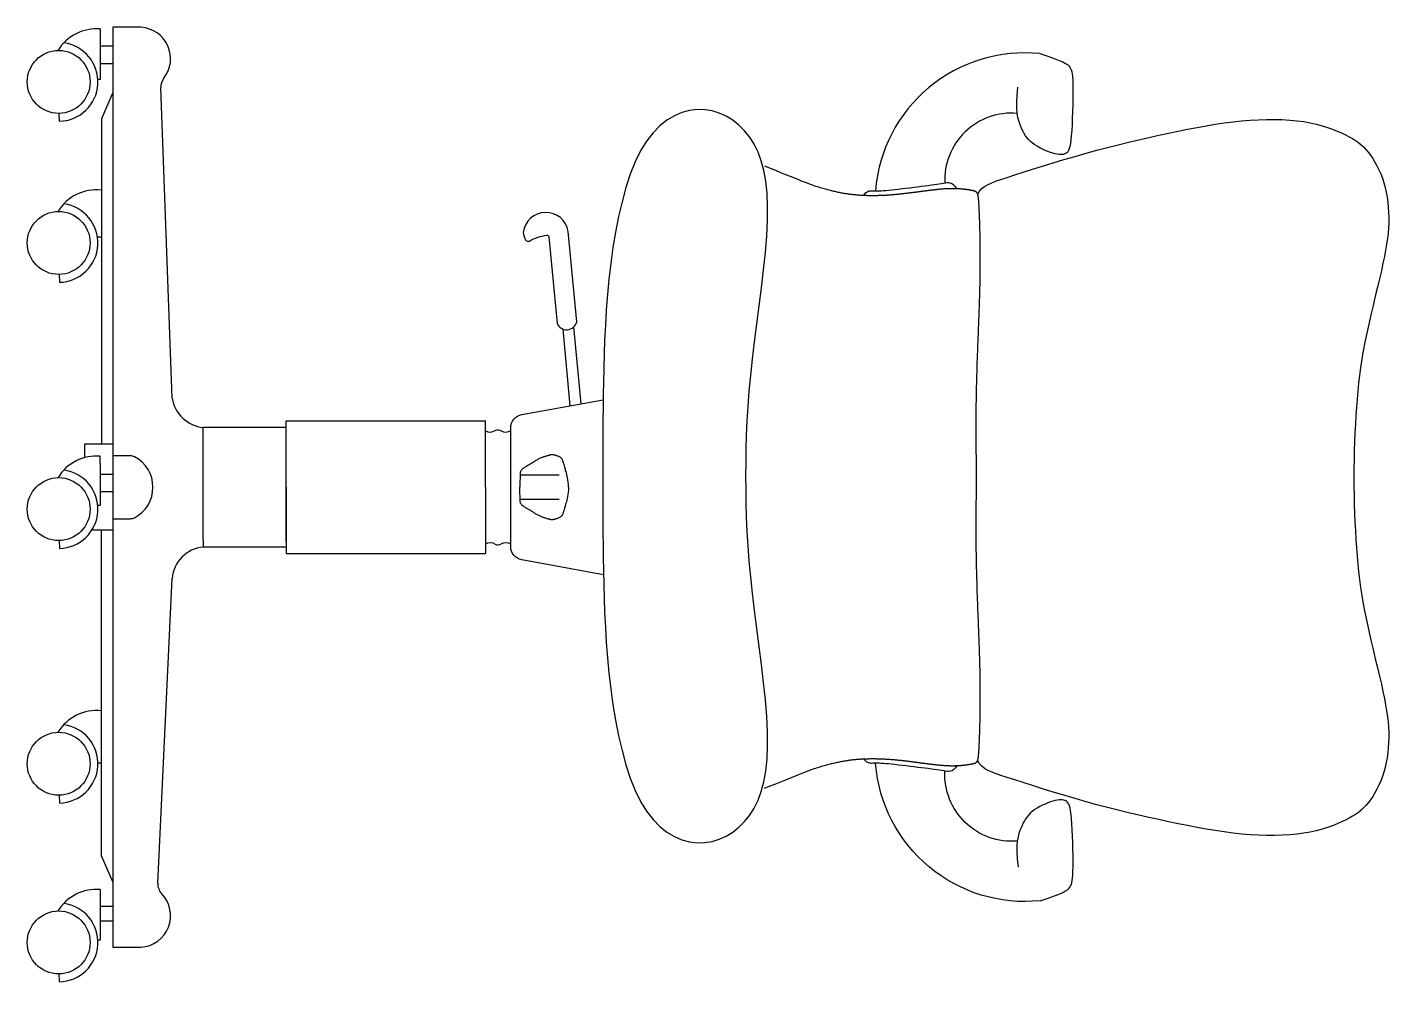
# Model space of a CAD drawing. Header units: millimetres. Extents: x 2198.5 to 2287.8, y 1208.8 to 1298.1.
# Drawn here: x 2285.703 to 2286.637, y 1281.2 to 1281.854 of the extents above; entities that cross this region are included whole.
import ezdxf

# ---------------------------------------------------------------- set-up
doc = ezdxf.new("R2010")
doc.units = ezdxf.units.MM

msp = doc.modelspace()

# ---------------------------------------------------------------- linework, layer by layer
at = {"color": 7}
for p, q in [((2285.7533, 1281.85315), (2285.7533, 1281.84928)), ((2285.7533, 1281.84928), (2285.7533, 1281.81852)), ((2285.76199, 1281.85434), (2285.76199, 1281.53914)), ((2285.78138, 1281.85434), (2285.76199, 1281.85434)), ((2285.7533, 1281.8415), (2285.76199, 1281.8415)), ((2285.7533, 1281.82942), (2285.76199, 1281.82942)), ((2285.7533, 1281.81852), (2285.75169, 1281.81852)), ((2285.8027, 1281.60024), (2285.7948, 1281.81285)), ((2285.72533, 1281.78993), (2285.72522, 1281.79531)), ((2285.75142, 1281.71066), (2285.75407, 1281.71066)), ((2285.72522, 1281.68498), (2285.72533, 1281.6796)), ((2286.07559, 1281.59499), (2286.07068, 1281.64749)), ((2286.08302, 1281.59634), (2286.07809, 1281.64917)), ((2285.88075, 1281.58459), (2286.01739, 1281.58459)), ((2285.88075, 1281.53914), (2285.88075, 1281.58459)), ((2286.01739, 1281.53914), (2286.01739, 1281.58459)), ((2285.88075, 1281.58013), (2285.8239, 1281.58013)), ((2285.7533, 1281.55536), (2285.7533, 1281.56044)), ((2285.76199, 1281.54799), (2285.7533, 1281.54799)), ((2286.06798, 1281.54741), (2286.04118, 1281.54741)), ((2285.88075, 1281.50195), (2285.88075, 1281.53914)), ((2285.88075, 1281.53914), (2285.88075, 1281.49369)), ((2286.01739, 1281.53914), (2286.01739, 1281.49369)), ((2286.06798, 1281.53086), (2286.04118, 1281.53086)), ((2285.74773, 1281.51002), (2285.76199, 1281.51002)), ((2285.72522, 1281.5026), (2285.72533, 1281.49723)), ((2285.8239, 1281.50303), (2285.8239, 1281.49814)), ((2285.88075, 1281.49814), (2285.8239, 1281.49814)), ((2285.88075, 1281.49369), (2286.01739, 1281.49369)), ((2285.79274, 1281.26791), (2285.80254, 1281.47672)), ((2285.72522, 1281.32814), (2285.72533, 1281.32276)), ((2285.7533, 1281.26353), (2285.7533, 1281.25966)), ((2285.7533, 1281.25217), (2285.76199, 1281.25217)), ((2285.76199, 1281.22394), (2285.78138, 1281.22394)), ((2285.72533, 1281.20031), (2285.72522, 1281.20569))]:
    msp.add_line(p, q, dxfattribs=at)
for p, q in [((2286.14186, 1281.79066), (2286.13696, 1281.78676)), ((2286.14692, 1281.79371), (2286.14186, 1281.79066)), ((2286.15209, 1281.79592), (2286.14692, 1281.79371)), ((2286.15732, 1281.79733), (2286.15209, 1281.79592)), ((2286.16254, 1281.79796), (2286.15732, 1281.79733)), ((2286.16772, 1281.79786), (2286.16254, 1281.79796)), ((2286.17279, 1281.79704), (2286.16772, 1281.79786)), ((2286.17772, 1281.79554), (2286.17279, 1281.79704)), ((2286.18245, 1281.7934), (2286.17772, 1281.79554)), ((2286.18695, 1281.79065), (2286.18245, 1281.7934)), ((2286.19116, 1281.78732), (2286.18695, 1281.79065)), ((2286.13228, 1281.78198), (2286.12786, 1281.77628)), ((2286.13696, 1281.78676), (2286.13228, 1281.78198)), ((2286.19504, 1281.78344), (2286.19116, 1281.78732)), ((2286.19855, 1281.77905), (2286.19504, 1281.78344)), ((2286.12786, 1281.77628), (2286.12378, 1281.76964)), ((2286.20164, 1281.77417), (2286.19855, 1281.77905)), ((2286.20429, 1281.76875), (2286.20164, 1281.77417)), ((2286.12006, 1281.76205), (2286.1167, 1281.75362)), ((2286.12378, 1281.76964), (2286.12006, 1281.76205)), ((2286.20651, 1281.76275), (2286.20429, 1281.76875)), ((2286.20829, 1281.75611), (2286.20651, 1281.76275)), ((2286.1167, 1281.75362), (2286.11369, 1281.74447)), ((2286.20961, 1281.74877), (2286.20829, 1281.75611)), ((2286.11369, 1281.74447), (2286.11102, 1281.73474)), ((2286.21047, 1281.74067), (2286.20961, 1281.74877)), ((2286.11102, 1281.73474), (2286.10866, 1281.72456)), ((2286.21086, 1281.73178), (2286.21047, 1281.74067)), ((2286.10866, 1281.72456), (2286.1066, 1281.71404)), ((2286.21078, 1281.72202), (2286.21086, 1281.73178)), ((2286.21024, 1281.71139), (2286.21078, 1281.72202)), ((2286.1066, 1281.71404), (2286.10483, 1281.70332)), ((2286.2093, 1281.70003), (2286.21024, 1281.71139)), ((2286.10483, 1281.70332), (2286.10333, 1281.69254)), ((2286.20805, 1281.68813), (2286.2093, 1281.70003)), ((2286.10333, 1281.69254), (2286.10208, 1281.68179)), ((2286.2066, 1281.67587), (2286.20805, 1281.68813)), ((2286.10208, 1281.68179), (2286.10106, 1281.67115)), ((2286.10106, 1281.67115), (2286.10024, 1281.66063)), ((2286.20502, 1281.66344), (2286.2066, 1281.67587)), ((2286.10024, 1281.66063), (2286.0996, 1281.65029)), ((2286.2034, 1281.65103), (2286.20502, 1281.66344)), ((2286.0996, 1281.65029), (2286.09911, 1281.64017)), ((2286.20185, 1281.63882), (2286.2034, 1281.65103)), ((2286.09911, 1281.64017), (2286.09874, 1281.6303)), ((2286.20044, 1281.627), (2286.20185, 1281.63882)), ((2286.09874, 1281.6303), (2286.09846, 1281.62071)), ((2286.19925, 1281.61571), (2286.20044, 1281.627)), ((2286.09846, 1281.62071), (2286.09826, 1281.61146)), ((2286.19827, 1281.60492), (2286.19925, 1281.61571)), ((2286.09826, 1281.61146), (2286.09811, 1281.60257)), ((2286.1975, 1281.59457), (2286.19827, 1281.60492)), ((2286.09799, 1281.59399), (2286.09791, 1281.58569)), ((2286.09811, 1281.60257), (2286.09799, 1281.59399)), ((2286.1969, 1281.58457), (2286.1975, 1281.59457)), ((2286.09791, 1281.58569), (2286.09785, 1281.57763)), ((2286.19647, 1281.57486), (2286.1969, 1281.58457)), ((2286.09785, 1281.57763), (2286.09782, 1281.56974)), ((2286.19619, 1281.56537), (2286.19647, 1281.57486)), ((2286.09782, 1281.56974), (2286.0978, 1281.562)), ((2286.19603, 1281.55602), (2286.19619, 1281.56537)), ((2286.0978, 1281.562), (2286.09779, 1281.55435)), ((2286.19598, 1281.54674), (2286.19603, 1281.55602)), ((2286.09779, 1281.55435), (2286.09779, 1281.54674)), ((2286.09779, 1281.54674), (2286.09779, 1281.53914)), ((2286.19603, 1281.53746), (2286.19598, 1281.54674)), ((2286.09779, 1281.53914), (2286.0978, 1281.53148)), ((2286.19619, 1281.52812), (2286.19603, 1281.53746)), ((2286.0978, 1281.53148), (2286.09782, 1281.52374)), ((2286.19647, 1281.51862), (2286.19619, 1281.52812)), ((2286.09782, 1281.52374), (2286.09785, 1281.51586)), ((2286.1969, 1281.50891), (2286.19647, 1281.51862)), ((2286.09785, 1281.51586), (2286.09791, 1281.50779)), ((2286.09791, 1281.50779), (2286.09799, 1281.49949)), ((2286.1975, 1281.49892), (2286.1969, 1281.50891)), ((2286.09799, 1281.49949), (2286.09811, 1281.49092)), ((2286.09811, 1281.49092), (2286.09826, 1281.48202)), ((2286.19827, 1281.48856), (2286.1975, 1281.49892)), ((2286.09826, 1281.48202), (2286.09846, 1281.47277)), ((2286.19925, 1281.47778), (2286.19827, 1281.48856)), ((2286.09846, 1281.47277), (2286.09874, 1281.46319)), ((2286.20044, 1281.46649), (2286.19925, 1281.47778)), ((2286.09874, 1281.46319), (2286.09911, 1281.45331)), ((2286.20185, 1281.45467), (2286.20044, 1281.46649)), ((2286.09911, 1281.45331), (2286.0996, 1281.44319)), ((2286.2034, 1281.44246), (2286.20185, 1281.45467)), ((2286.0996, 1281.44319), (2286.10024, 1281.43285)), ((2286.20502, 1281.43005), (2286.2034, 1281.44246)), ((2286.10024, 1281.43285), (2286.10106, 1281.42234)), ((2286.2066, 1281.41762), (2286.20502, 1281.43005)), ((2286.10106, 1281.42234), (2286.10208, 1281.41169)), ((2286.20805, 1281.40536), (2286.2066, 1281.41762)), ((2286.10208, 1281.41169), (2286.10333, 1281.40095)), ((2286.10333, 1281.40095), (2286.10483, 1281.39016)), ((2286.2093, 1281.39346), (2286.20805, 1281.40536)), ((2286.10483, 1281.39016), (2286.1066, 1281.37944)), ((2286.21024, 1281.3821), (2286.2093, 1281.39346)), ((2286.1066, 1281.37944), (2286.10866, 1281.36893)), ((2286.21078, 1281.37146), (2286.21024, 1281.3821)), ((2286.21086, 1281.36171), (2286.21078, 1281.37146)), ((2286.10866, 1281.36893), (2286.11102, 1281.35874)), ((2286.21047, 1281.35281), (2286.21086, 1281.36171)), ((2286.11102, 1281.35874), (2286.11369, 1281.34901)), ((2286.20961, 1281.34472), (2286.21047, 1281.35281)), ((2286.11369, 1281.34901), (2286.1167, 1281.33987)), ((2286.20829, 1281.33738), (2286.20961, 1281.34472)), ((2286.1167, 1281.33987), (2286.12006, 1281.33144)), ((2286.20651, 1281.33073), (2286.20829, 1281.33738)), ((2286.12006, 1281.33144), (2286.12378, 1281.32385)), ((2286.12378, 1281.32385), (2286.12786, 1281.31721)), ((2286.20164, 1281.31932), (2286.20429, 1281.32473)), ((2286.20429, 1281.32473), (2286.20651, 1281.33073)), ((2286.12786, 1281.31721), (2286.13228, 1281.31151)), ((2286.19504, 1281.31005), (2286.19855, 1281.31443)), ((2286.19855, 1281.31443), (2286.20164, 1281.31932)), ((2286.13228, 1281.31151), (2286.13696, 1281.30672)), ((2286.13696, 1281.30672), (2286.14186, 1281.30282)), ((2286.18695, 1281.30284), (2286.19116, 1281.30617)), ((2286.19116, 1281.30617), (2286.19504, 1281.31005)), ((2286.14186, 1281.30282), (2286.14692, 1281.29978)), ((2286.14692, 1281.29978), (2286.15209, 1281.29757)), ((2286.15209, 1281.29757), (2286.15732, 1281.29616)), ((2286.15732, 1281.29616), (2286.16254, 1281.29552)), ((2286.16254, 1281.29552), (2286.16772, 1281.29563)), ((2286.16772, 1281.29563), (2286.17279, 1281.29645)), ((2286.17279, 1281.29645), (2286.17772, 1281.29794)), ((2286.17772, 1281.29794), (2286.18245, 1281.30008)), ((2286.18245, 1281.30008), (2286.18695, 1281.30284))]:
    msp.add_line(p, q)
for points in [[(2286.39756, 1281.83624, 0.421347), (2286.28478, 1281.7423, 0.421347)], [(2286.38194, 1281.79534, 0.454155), (2286.33233, 1281.74743, 0.4298)], [(2286.39767, 1281.25584, -0.421347), (2286.28489, 1281.34978, -0.421347)], [(2286.38205, 1281.29674, -0.454155), (2286.33243, 1281.34465, -0.4298)]]:
    msp.add_lwpolyline(points, format="xyb")
for points in [[(2286.39756, 1281.83624), (2286.40299, 1281.83445), (2286.40731, 1281.83293), (2286.41066, 1281.83165), (2286.41319, 1281.83054), (2286.41503, 1281.82958), (2286.41635, 1281.8287), (2286.41727, 1281.82786), (2286.41795, 1281.82702), (2286.4185, 1281.82612), (2286.41896, 1281.8251), (2286.41934, 1281.8239), (2286.41963, 1281.82246), (2286.41985, 1281.82069), (2286.42001, 1281.81855), (2286.42011, 1281.81597), (2286.42016, 1281.81288), (2286.42016, 1281.80926), (2286.42011, 1281.8052), (2286.42003, 1281.80087), (2286.41991, 1281.7964), (2286.41975, 1281.79195), (2286.41955, 1281.78765), (2286.41932, 1281.78366), (2286.41906, 1281.78012), (2286.41876, 1281.77714), (2286.41843, 1281.7747), (2286.41806, 1281.77273), (2286.41764, 1281.77118), (2286.41716, 1281.76998), (2286.41662, 1281.76907), (2286.41602, 1281.7684), (2286.41534, 1281.7679), (2286.41458, 1281.76752), (2286.41373, 1281.76725), (2286.41279, 1281.76709), (2286.41174, 1281.76705), (2286.41058, 1281.76712), (2286.40931, 1281.76731), (2286.40791, 1281.76761), (2286.40638, 1281.76804), (2286.40471, 1281.76858), (2286.40294, 1281.76922), (2286.40111, 1281.76998), (2286.39926, 1281.77082), (2286.39742, 1281.77175), (2286.39565, 1281.77275), (2286.39396, 1281.77382), (2286.39242, 1281.77494), (2286.39104, 1281.77612), (2286.38981, 1281.77736), (2286.38872, 1281.77865), (2286.38774, 1281.78002), (2286.38684, 1281.78146), (2286.38601, 1281.78298), (2286.38523, 1281.78459), (2286.38447, 1281.7863), (2286.38371, 1281.78813), (2286.38301, 1281.79017), (2286.3824, 1281.79254), (2286.38194, 1281.79536), (2286.38167, 1281.79874), (2286.38163, 1281.80279), (2286.38189, 1281.80762), (2286.38248, 1281.81336)], [(2286.35488, 1281.74004), (2286.35621, 1281.74207), (2286.3577, 1281.74374), (2286.35944, 1281.74517), (2286.36152, 1281.74642), (2286.36403, 1281.74759), (2286.36707, 1281.74876), (2286.37073, 1281.75002), (2286.3751, 1281.75144), (2286.38025, 1281.7531), (2286.38609, 1281.75498), (2286.3925, 1281.75701), (2286.39938, 1281.75916), (2286.4066, 1281.76138), (2286.41404, 1281.76363), (2286.4216, 1281.76585), (2286.42916, 1281.76801), (2286.43662, 1281.77005), (2286.44396, 1281.77199), (2286.45119, 1281.77383), (2286.4583, 1281.77557), (2286.46531, 1281.77722), (2286.47221, 1281.7788), (2286.47902, 1281.7803), (2286.48572, 1281.78174), (2286.49232, 1281.78312), (2286.49882, 1281.78443), (2286.50523, 1281.78566), (2286.51155, 1281.78679), (2286.51776, 1281.78782), (2286.52388, 1281.78873), (2286.52991, 1281.78952), (2286.53584, 1281.79016), (2286.54167, 1281.79066), (2286.54739, 1281.79099), (2286.55298, 1281.79118), (2286.55842, 1281.7912), (2286.5637, 1281.79106), (2286.56879, 1281.79076), (2286.57368, 1281.79029), (2286.57836, 1281.78966), (2286.58279, 1281.78886), (2286.58699, 1281.78792), (2286.59095, 1281.78685), (2286.59467, 1281.78569), (2286.59815, 1281.78446), (2286.60138, 1281.78318), (2286.60436, 1281.78188), (2286.6071, 1281.78058), (2286.6096, 1281.7793), (2286.61188, 1281.77802), (2286.61396, 1281.77671), (2286.61589, 1281.77534), (2286.61769, 1281.77388), (2286.61938, 1281.77232), (2286.62101, 1281.77061), (2286.62259, 1281.76874), (2286.62415, 1281.76667), (2286.62568, 1281.76442), (2286.62716, 1281.762), (2286.62858, 1281.75941), (2286.62993, 1281.75668), (2286.63118, 1281.75382), (2286.63233, 1281.75082), (2286.63335, 1281.74772), (2286.63423, 1281.74452), (2286.63498, 1281.74123), (2286.63558, 1281.73786), (2286.63606, 1281.73444), (2286.6364, 1281.73096), (2286.63661, 1281.72746), (2286.6367, 1281.72393), (2286.63666, 1281.7204), (2286.6365, 1281.71686), (2286.63621, 1281.71326), (2286.6358, 1281.70957), (2286.63525, 1281.70571), (2286.63456, 1281.70163), (2286.63372, 1281.69727), (2286.63274, 1281.69258), (2286.63161, 1281.68751), (2286.63033, 1281.68201), (2286.62894, 1281.67616), (2286.62747, 1281.67004), (2286.62596, 1281.66374), (2286.62445, 1281.65734), (2286.62299, 1281.65093), (2286.6216, 1281.64461), (2286.62034, 1281.63845), (2286.61922, 1281.63253), (2286.61825, 1281.62681), (2286.61741, 1281.62125), (2286.61668, 1281.61579), (2286.61605, 1281.61038), (2286.61549, 1281.60498), (2286.61501, 1281.59952), (2286.61458, 1281.59397), (2286.61418, 1281.58828), (2286.61383, 1281.58247), (2286.61352, 1281.57653), (2286.61325, 1281.57051), (2286.61304, 1281.56441), (2286.61289, 1281.55826), (2286.61279, 1281.55206), (2286.61276, 1281.54585), (2286.61279, 1281.53964), (2286.61289, 1281.53345), (2286.61304, 1281.52729), (2286.61325, 1281.52119), (2286.61352, 1281.51517), (2286.61383, 1281.50924), (2286.61418, 1281.50342), (2286.61458, 1281.49773), (2286.61501, 1281.49218), (2286.61549, 1281.48673), (2286.61605, 1281.48132), (2286.61668, 1281.47592), (2286.61741, 1281.47046), (2286.61825, 1281.46489), (2286.61922, 1281.45918), (2286.62034, 1281.45325), (2286.6216, 1281.4471), (2286.62299, 1281.44077), (2286.62445, 1281.43437), (2286.62596, 1281.42797), (2286.62747, 1281.42167), (2286.62894, 1281.41554), (2286.63033, 1281.40969), (2286.63161, 1281.4042), (2286.63274, 1281.39912), (2286.63372, 1281.39443), (2286.63456, 1281.39008), (2286.63525, 1281.386), (2286.6358, 1281.38214), (2286.63621, 1281.37844), (2286.6365, 1281.37485), (2286.63666, 1281.37131), (2286.6367, 1281.36777), (2286.63661, 1281.36425), (2286.6364, 1281.36074), (2286.63606, 1281.35727), (2286.63558, 1281.35384), (2286.63498, 1281.35048), (2286.63423, 1281.34719), (2286.63335, 1281.34398), (2286.63233, 1281.34088), (2286.63118, 1281.33789), (2286.62993, 1281.33502), (2286.62858, 1281.33229), (2286.62716, 1281.32971), (2286.62568, 1281.32729), (2286.62415, 1281.32504), (2286.62259, 1281.32297), (2286.62101, 1281.32109), (2286.61938, 1281.31939), (2286.61769, 1281.31782), (2286.61589, 1281.31637), (2286.61396, 1281.315), (2286.61188, 1281.31368), (2286.6096, 1281.3124), (2286.6071, 1281.31112), (2286.60436, 1281.30982), (2286.60138, 1281.30852), (2286.59815, 1281.30724), (2286.59467, 1281.30601), (2286.59095, 1281.30485), (2286.58699, 1281.30379), (2286.58279, 1281.30284), (2286.57836, 1281.30204), (2286.57368, 1281.30141), (2286.56879, 1281.30094), (2286.5637, 1281.30064), (2286.55842, 1281.30051), (2286.55298, 1281.30053), (2286.54739, 1281.30071), (2286.54167, 1281.30105), (2286.53584, 1281.30154), (2286.52991, 1281.30219), (2286.52388, 1281.30297), (2286.51776, 1281.30388), (2286.51155, 1281.30491), (2286.50523, 1281.30605), (2286.49882, 1281.30727), (2286.49232, 1281.30858), (2286.48572, 1281.30996), (2286.47902, 1281.3114), (2286.47221, 1281.3129), (2286.46531, 1281.31448), (2286.4583, 1281.31614), (2286.45119, 1281.31788), (2286.44396, 1281.31971), (2286.43662, 1281.32165), (2286.42916, 1281.3237), (2286.4216, 1281.32585), (2286.41404, 1281.32807), (2286.4066, 1281.33032), (2286.39938, 1281.33254), (2286.3925, 1281.33469), (2286.38609, 1281.33673), (2286.38025, 1281.3386), (2286.3751, 1281.34026), (2286.37073, 1281.34169), (2286.36707, 1281.34294), (2286.36403, 1281.34411), (2286.36152, 1281.34528), (2286.35944, 1281.34654), (2286.3577, 1281.34796), (2286.35621, 1281.34964), (2286.35488, 1281.35166)], [(2286.20877, 1281.33293), (2286.21264, 1281.33445), (2286.21637, 1281.33593), (2286.21995, 1281.33737), (2286.22335, 1281.33875), (2286.22654, 1281.34005), (2286.2295, 1281.34126), (2286.2322, 1281.34235), (2286.23461, 1281.34333), (2286.23673, 1281.34416), (2286.23857, 1281.34487), (2286.24017, 1281.34546), (2286.24157, 1281.34597), (2286.24281, 1281.3464), (2286.24392, 1281.34676), (2286.24494, 1281.34709), (2286.24591, 1281.34739), (2286.24686, 1281.34767), (2286.24778, 1281.34795), (2286.2487, 1281.34821), (2286.2496, 1281.34847), (2286.25048, 1281.34872), (2286.25135, 1281.34896), (2286.2522, 1281.34919), (2286.25304, 1281.34941), (2286.25387, 1281.34962), (2286.25469, 1281.34982), (2286.25549, 1281.35002), (2286.25628, 1281.3502), (2286.25705, 1281.35038), (2286.25782, 1281.35056), (2286.25857, 1281.35072), (2286.25931, 1281.35088), (2286.26005, 1281.35103), (2286.26077, 1281.35117), (2286.26148, 1281.35131), (2286.26218, 1281.35144), (2286.26288, 1281.35156), (2286.26356, 1281.35168), (2286.26424, 1281.35179), (2286.26491, 1281.3519), (2286.26557, 1281.352), (2286.26622, 1281.35209), (2286.26687, 1281.35218), (2286.26751, 1281.35227), (2286.26814, 1281.35235), (2286.26877, 1281.35242), (2286.26939, 1281.35249), (2286.27001, 1281.35256), (2286.27062, 1281.35262), (2286.27123, 1281.35268), (2286.27183, 1281.35273), (2286.27243, 1281.35278), (2286.27303, 1281.35283), (2286.27362, 1281.35287), (2286.27421, 1281.35291), (2286.2748, 1281.35295), (2286.27539, 1281.35298), (2286.27597, 1281.35301), (2286.27655, 1281.35304), (2286.27713, 1281.35307), (2286.27771, 1281.35309), (2286.27828, 1281.35311), (2286.27886, 1281.35313), (2286.27943, 1281.35314), (2286.28, 1281.35316), (2286.28057, 1281.35317), (2286.28113, 1281.35318), (2286.2817, 1281.35318), (2286.28226, 1281.35319), (2286.28282, 1281.35319), (2286.28338, 1281.35319), (2286.28394, 1281.35318), (2286.28449, 1281.35318), (2286.28505, 1281.35317), (2286.2856, 1281.35316), (2286.28615, 1281.35315), (2286.2867, 1281.35314), (2286.28724, 1281.35312), (2286.28779, 1281.35311), (2286.28833, 1281.35309), (2286.28887, 1281.35307), (2286.28941, 1281.35305), (2286.28995, 1281.35302), (2286.29049, 1281.353), (2286.29102, 1281.35297), (2286.29155, 1281.35294), (2286.29209, 1281.35291), (2286.29261, 1281.35288), (2286.29314, 1281.35285), (2286.29367, 1281.35281), (2286.29419, 1281.35278), (2286.29471, 1281.35274), (2286.29523, 1281.3527), (2286.29575, 1281.35266), (2286.29627, 1281.35262), (2286.29678, 1281.35258), (2286.2973, 1281.35253), (2286.29781, 1281.35249), (2286.29832, 1281.35244), (2286.29883, 1281.35239), (2286.29933, 1281.35235), (2286.29984, 1281.3523), (2286.30034, 1281.35225), (2286.30084, 1281.3522), (2286.30134, 1281.35215), (2286.30184, 1281.35209), (2286.30234, 1281.35204), (2286.30283, 1281.35199), (2286.30332, 1281.35193), (2286.30382, 1281.35188), (2286.3043, 1281.35182), (2286.30479, 1281.35177), (2286.30528, 1281.35171), (2286.30576, 1281.35165), (2286.30624, 1281.3516), (2286.30673, 1281.35154), (2286.3072, 1281.35148), (2286.30768, 1281.35142), (2286.30816, 1281.35136), (2286.30863, 1281.3513), (2286.3091, 1281.35124), (2286.30957, 1281.35118), (2286.31004, 1281.35112), (2286.31051, 1281.35106), (2286.31097, 1281.351), (2286.31144, 1281.35094), (2286.3119, 1281.35088), (2286.31236, 1281.35082), (2286.31282, 1281.35076), (2286.31327, 1281.3507), (2286.31373, 1281.35064), (2286.31418, 1281.35058), (2286.31463, 1281.35052), (2286.31508, 1281.35046), (2286.31553, 1281.3504), (2286.31598, 1281.35034), (2286.31642, 1281.35029), (2286.31686, 1281.35023), (2286.3173, 1281.35017), (2286.31774, 1281.35011), (2286.31818, 1281.35005), (2286.31861, 1281.35), (2286.31904, 1281.34994), (2286.31948, 1281.34988), (2286.31991, 1281.34983), (2286.32033, 1281.34977), (2286.32076, 1281.34972), (2286.32118, 1281.34967), (2286.3216, 1281.34961), (2286.32202, 1281.34956), (2286.32244, 1281.34951), (2286.32286, 1281.34946), (2286.32327, 1281.34941), (2286.32368, 1281.34936), (2286.32409, 1281.34931), (2286.3245, 1281.34926), (2286.32491, 1281.34921), (2286.32531, 1281.34917), (2286.32572, 1281.34912), (2286.32612, 1281.34908), (2286.32652, 1281.34904), (2286.32691, 1281.34899), (2286.32731, 1281.34895), (2286.3277, 1281.34891), (2286.32809, 1281.34887), (2286.32848, 1281.34884), (2286.32887, 1281.3488), (2286.32925, 1281.34876), (2286.32963, 1281.34873), (2286.33001, 1281.3487), (2286.33039, 1281.34867), (2286.33077, 1281.34864), (2286.33114, 1281.34861), (2286.33152, 1281.34858), (2286.33189, 1281.34855), (2286.33226, 1281.34853), (2286.33262, 1281.34851), (2286.33299, 1281.34849), (2286.33335, 1281.34847), (2286.33371, 1281.34845), (2286.33407, 1281.34843), (2286.33442, 1281.34842), (2286.33478, 1281.3484), (2286.33513, 1281.34839), (2286.33548, 1281.34838), (2286.33582, 1281.34837), (2286.33617, 1281.34836), (2286.33651, 1281.34836), (2286.33685, 1281.34835), (2286.33719, 1281.34835), (2286.33753, 1281.34835), (2286.33786, 1281.34835), (2286.33819, 1281.34835), (2286.33852, 1281.34836), (2286.33885, 1281.34836), (2286.33917, 1281.34837), (2286.33949, 1281.34838), (2286.33981, 1281.34839), (2286.34013, 1281.3484), (2286.34044, 1281.34841), (2286.34075, 1281.34842), (2286.34106, 1281.34843), (2286.34137, 1281.34845), (2286.34167, 1281.34847), (2286.34197, 1281.34848), (2286.34227, 1281.3485), (2286.34256, 1281.34852), (2286.34286, 1281.34854), (2286.34314, 1281.34856), (2286.34343, 1281.34858), (2286.34371, 1281.34861), (2286.34399, 1281.34863), (2286.34427, 1281.34866), (2286.34455, 1281.34868), (2286.34482, 1281.34871), (2286.34508, 1281.34874), (2286.34535, 1281.34876), (2286.34561, 1281.34879), (2286.34587, 1281.34882), (2286.34612, 1281.34885), (2286.34638, 1281.34888), (2286.34662, 1281.34891), (2286.34687, 1281.34894), (2286.34711, 1281.34897), (2286.34735, 1281.34901), (2286.34758, 1281.34904), (2286.34781, 1281.34907), (2286.34804, 1281.3491), (2286.34827, 1281.34914), (2286.34849, 1281.34917), (2286.34871, 1281.34921), (2286.34892, 1281.34924), (2286.34913, 1281.34927), (2286.34933, 1281.34931), (2286.34954, 1281.34934), (2286.34974, 1281.34938), (2286.34993, 1281.34941), (2286.35012, 1281.34945), (2286.35031, 1281.34948), (2286.35049, 1281.34952), (2286.35067, 1281.34955), (2286.35085, 1281.34959), (2286.35102, 1281.34962), (2286.35119, 1281.34966), (2286.35135, 1281.34969), (2286.35151, 1281.34973), (2286.35167, 1281.34976), (2286.35182, 1281.34979), (2286.35196, 1281.34983), (2286.35211, 1281.34986), (2286.35225, 1281.3499), (2286.35238, 1281.34994), (2286.35251, 1281.34997), (2286.35264, 1281.35001), (2286.35277, 1281.35005), (2286.35289, 1281.35009), (2286.353, 1281.35013), (2286.35312, 1281.35017), (2286.35323, 1281.35022), (2286.35333, 1281.35027), (2286.35344, 1281.35032), (2286.35354, 1281.35037), (2286.35363, 1281.35043), (2286.35373, 1281.35049), (2286.35382, 1281.35055), (2286.35391, 1281.35062), (2286.35399, 1281.35069), (2286.35407, 1281.35077), (2286.35415, 1281.35085), (2286.35423, 1281.35094), (2286.3543, 1281.35103), (2286.35437, 1281.35112), (2286.35444, 1281.35122), (2286.35451, 1281.35133), (2286.35457, 1281.35144), (2286.35463, 1281.35156), (2286.35469, 1281.35169), (2286.35475, 1281.35182), (2286.3548, 1281.35196), (2286.35486, 1281.35211), (2286.35491, 1281.35227), (2286.35496, 1281.35243), (2286.355, 1281.3526), (2286.35505, 1281.35278), (2286.35509, 1281.35296), (2286.35514, 1281.35316), (2286.35518, 1281.35337), (2286.35522, 1281.35358), (2286.35525, 1281.3538), (2286.35529, 1281.35404), (2286.35533, 1281.35428), (2286.35536, 1281.35453), (2286.35539, 1281.3548), (2286.35543, 1281.35507), (2286.35546, 1281.35536), (2286.35549, 1281.35566), (2286.35552, 1281.35597), (2286.35555, 1281.35629), (2286.35557, 1281.35662), (2286.3556, 1281.35696), (2286.35563, 1281.35732), (2286.35565, 1281.35769), (2286.35568, 1281.35807), (2286.35571, 1281.35847), (2286.35573, 1281.35888), (2286.35576, 1281.3593), (2286.35578, 1281.35974), (2286.35581, 1281.36019), (2286.35583, 1281.36065), (2286.35586, 1281.36113), (2286.35588, 1281.36162), (2286.3559, 1281.36213), (2286.35593, 1281.36266), (2286.35596, 1281.36319), (2286.35598, 1281.36375), (2286.35601, 1281.36432), (2286.35603, 1281.3649), (2286.35606, 1281.3655), (2286.35608, 1281.36611), (2286.35611, 1281.36674), (2286.35613, 1281.36738), (2286.35616, 1281.36804), (2286.35618, 1281.36872), (2286.35621, 1281.3694), (2286.35623, 1281.37011), (2286.35626, 1281.37082), (2286.35628, 1281.37156), (2286.35631, 1281.3723), (2286.35633, 1281.37306), (2286.35635, 1281.37384), (2286.35637, 1281.37463), (2286.3564, 1281.37544), (2286.35642, 1281.37625), (2286.35644, 1281.37709), (2286.35646, 1281.37794), (2286.35648, 1281.3788), (2286.3565, 1281.37967), (2286.35651, 1281.38056), (2286.35653, 1281.38147), (2286.35655, 1281.38239), (2286.35656, 1281.38332), (2286.35658, 1281.38426), (2286.35659, 1281.38522), (2286.3566, 1281.3862), (2286.35662, 1281.38718), (2286.35663, 1281.38818), (2286.35664, 1281.3892), (2286.35664, 1281.39023), (2286.35665, 1281.39127), (2286.35666, 1281.39232), (2286.35666, 1281.39339), (2286.35666, 1281.39447), (2286.35666, 1281.39557), (2286.35666, 1281.39668), (2286.35666, 1281.3978), (2286.35666, 1281.39893), (2286.35666, 1281.40008), (2286.35665, 1281.40124), (2286.35664, 1281.40242), (2286.35663, 1281.4036), (2286.35662, 1281.4048), (2286.35661, 1281.40602), (2286.35659, 1281.40724), (2286.35658, 1281.40848), (2286.35656, 1281.40973), (2286.35654, 1281.41099), (2286.35651, 1281.41227), (2286.35649, 1281.41356), (2286.35646, 1281.41486), (2286.35643, 1281.41617), (2286.3564, 1281.4175), (2286.35637, 1281.41884), (2286.35633, 1281.42019), (2286.3563, 1281.42155), (2286.35626, 1281.42293), (2286.35621, 1281.42431), (2286.35617, 1281.42571), (2286.35612, 1281.42713), (2286.35608, 1281.42855), (2286.35603, 1281.42999), (2286.35597, 1281.43144), (2286.35592, 1281.43291), (2286.35587, 1281.43439), (2286.35581, 1281.43588), (2286.35575, 1281.43738), (2286.35569, 1281.4389), (2286.35563, 1281.44043), (2286.35557, 1281.44198), (2286.35551, 1281.44354), (2286.35545, 1281.44511), (2286.35538, 1281.4467), (2286.35532, 1281.44831), (2286.35525, 1281.44993), (2286.35519, 1281.45156), (2286.35513, 1281.45321), (2286.35506, 1281.45488), (2286.355, 1281.45656), (2286.35493, 1281.45826), (2286.35487, 1281.45997), (2286.35481, 1281.4617), (2286.35475, 1281.46345), (2286.35468, 1281.46522), (2286.35462, 1281.467), (2286.35456, 1281.46879), (2286.35451, 1281.47061), (2286.35445, 1281.47244), (2286.3544, 1281.47429), (2286.35434, 1281.47616), (2286.35429, 1281.47804), (2286.35424, 1281.47995), (2286.35419, 1281.48187), (2286.35415, 1281.48381), (2286.3541, 1281.48577), (2286.35406, 1281.48775), (2286.35403, 1281.48975), (2286.35399, 1281.49177), (2286.35396, 1281.4938), (2286.35393, 1281.49586), (2286.3539, 1281.49794), (2286.35388, 1281.50004), (2286.35386, 1281.50215), (2286.35384, 1281.50429), (2286.35383, 1281.50645), (2286.35382, 1281.50863), (2286.35381, 1281.51083), (2286.35381, 1281.51305), (2286.35382, 1281.51529), (2286.35382, 1281.51755), (2286.35383, 1281.51983), (2286.35385, 1281.52212), (2286.35387, 1281.52444), (2286.3539, 1281.52677), (2286.35393, 1281.52912), (2286.35396, 1281.53148), (2286.35399, 1281.53386), (2286.35402, 1281.53625), (2286.35405, 1281.53865), (2286.35408, 1281.54107), (2286.35409, 1281.54349), (2286.3541, 1281.54591), (2286.35409, 1281.54835), (2286.35408, 1281.55078), (2286.35405, 1281.55322), (2286.35402, 1281.55565), (2286.35399, 1281.55807), (2286.35396, 1281.56047), (2286.35393, 1281.56287), (2286.3539, 1281.56524), (2286.35387, 1281.5676), (2286.35385, 1281.56993), (2286.35383, 1281.57223), (2286.35382, 1281.57452), (2286.35382, 1281.57678), (2286.35381, 1281.57903), (2286.35381, 1281.58125), (2286.35382, 1281.58345), (2286.35383, 1281.58563), (2286.35384, 1281.58779), (2286.35386, 1281.58992), (2286.35388, 1281.59204), (2286.3539, 1281.59414), (2286.35393, 1281.59621), (2286.35396, 1281.59827), (2286.35399, 1281.60031), (2286.35403, 1281.60232), (2286.35406, 1281.60432), (2286.3541, 1281.6063), (2286.35415, 1281.60826), (2286.35419, 1281.6102), (2286.35424, 1281.61213), (2286.35429, 1281.61403), (2286.35434, 1281.61592), (2286.3544, 1281.61778), (2286.35445, 1281.61963), (2286.35451, 1281.62147), (2286.35456, 1281.62328), (2286.35462, 1281.62508), (2286.35468, 1281.62686), (2286.35475, 1281.62862), (2286.35481, 1281.63037), (2286.35487, 1281.6321), (2286.35493, 1281.63381), (2286.355, 1281.63551), (2286.35506, 1281.63719), (2286.35513, 1281.63886), (2286.35519, 1281.64051), (2286.35525, 1281.64215), (2286.35532, 1281.64377), (2286.35538, 1281.64537), (2286.35545, 1281.64696), (2286.35551, 1281.64854), (2286.35557, 1281.6501), (2286.35563, 1281.65164), (2286.35569, 1281.65318), (2286.35575, 1281.65469), (2286.35581, 1281.6562), (2286.35587, 1281.65769), (2286.35592, 1281.65917), (2286.35597, 1281.66063), (2286.35603, 1281.66208), (2286.35608, 1281.66352), (2286.35612, 1281.66495), (2286.35617, 1281.66636), (2286.35621, 1281.66776), (2286.35626, 1281.66915), (2286.3563, 1281.67052), (2286.35633, 1281.67189), (2286.35637, 1281.67324), (2286.3564, 1281.67458), (2286.35643, 1281.6759), (2286.35646, 1281.67722), (2286.35649, 1281.67852), (2286.35651, 1281.6798), (2286.35654, 1281.68108), (2286.35656, 1281.68234), (2286.35658, 1281.6836), (2286.35659, 1281.68483), (2286.35661, 1281.68606), (2286.35662, 1281.68727), (2286.35663, 1281.68847), (2286.35664, 1281.68966), (2286.35665, 1281.69083), (2286.35666, 1281.69199), (2286.35666, 1281.69314), (2286.35666, 1281.69428), (2286.35666, 1281.6954), (2286.35666, 1281.69651), (2286.35666, 1281.6976), (2286.35666, 1281.69868), (2286.35666, 1281.69975), (2286.35665, 1281.70081), (2286.35664, 1281.70185), (2286.35664, 1281.70288), (2286.35663, 1281.70389), (2286.35662, 1281.70489), (2286.3566, 1281.70588), (2286.35659, 1281.70685), (2286.35658, 1281.70781), (2286.35656, 1281.70876), (2286.35655, 1281.70969), (2286.35653, 1281.71061), (2286.35651, 1281.71151), (2286.3565, 1281.7124), (2286.35648, 1281.71328), (2286.35646, 1281.71414), (2286.35644, 1281.71499), (2286.35642, 1281.71582), (2286.3564, 1281.71664), (2286.35637, 1281.71744), (2286.35635, 1281.71823), (2286.35633, 1281.71901), (2286.35631, 1281.71977), (2286.35628, 1281.72052), (2286.35626, 1281.72125), (2286.35623, 1281.72197), (2286.35621, 1281.72267), (2286.35618, 1281.72336), (2286.35616, 1281.72403), (2286.35613, 1281.72469), (2286.35611, 1281.72533), (2286.35608, 1281.72596), (2286.35606, 1281.72658), (2286.35603, 1281.72717), (2286.35601, 1281.72776), (2286.35598, 1281.72833), (2286.35596, 1281.72888), (2286.35593, 1281.72942), (2286.3559, 1281.72994), (2286.35588, 1281.73045), (2286.35586, 1281.73094), (2286.35583, 1281.73142), (2286.35581, 1281.73189), (2286.35578, 1281.73234), (2286.35576, 1281.73278), (2286.35573, 1281.7332), (2286.35571, 1281.73361), (2286.35568, 1281.734), (2286.35565, 1281.73439), (2286.35563, 1281.73476), (2286.3556, 1281.73511), (2286.35557, 1281.73546), (2286.35555, 1281.73579), (2286.35552, 1281.73611), (2286.35549, 1281.73642), (2286.35546, 1281.73672), (2286.35543, 1281.737), (2286.35539, 1281.73728), (2286.35536, 1281.73754), (2286.35533, 1281.73779), (2286.35529, 1281.73804), (2286.35525, 1281.73827), (2286.35522, 1281.73849), (2286.35518, 1281.73871), (2286.35514, 1281.73891), (2286.35509, 1281.73911), (2286.35505, 1281.7393), (2286.355, 1281.73948), (2286.35496, 1281.73965), (2286.35491, 1281.73981), (2286.35486, 1281.73996), (2286.3548, 1281.74011), (2286.35475, 1281.74025), (2286.35469, 1281.74038), (2286.35463, 1281.74051), (2286.35457, 1281.74063), (2286.35451, 1281.74074), (2286.35444, 1281.74085), (2286.35437, 1281.74095), (2286.3543, 1281.74105), (2286.35423, 1281.74114), (2286.35415, 1281.74122), (2286.35407, 1281.7413), (2286.35399, 1281.74138), (2286.35391, 1281.74145), (2286.35382, 1281.74152), (2286.35373, 1281.74158), (2286.35363, 1281.74164), (2286.35354, 1281.7417), (2286.35344, 1281.74175), (2286.35333, 1281.74181), (2286.35323, 1281.74185), (2286.35312, 1281.7419), (2286.353, 1281.74194), (2286.35289, 1281.74199), (2286.35277, 1281.74203), (2286.35264, 1281.74207), (2286.35251, 1281.7421), (2286.35238, 1281.74214), (2286.35225, 1281.74218), (2286.35211, 1281.74221), (2286.35196, 1281.74225), (2286.35182, 1281.74228), (2286.35167, 1281.74231), (2286.35151, 1281.74235), (2286.35135, 1281.74238), (2286.35119, 1281.74242), (2286.35102, 1281.74245), (2286.35085, 1281.74249), (2286.35067, 1281.74252), (2286.35049, 1281.74256), (2286.35031, 1281.74259), (2286.35012, 1281.74263), (2286.34993, 1281.74266), (2286.34974, 1281.7427), (2286.34954, 1281.74273), (2286.34933, 1281.74277), (2286.34913, 1281.7428), (2286.34892, 1281.74283), (2286.34871, 1281.74287), (2286.34849, 1281.7429), (2286.34827, 1281.74294), (2286.34804, 1281.74297), (2286.34781, 1281.743), (2286.34758, 1281.74304), (2286.34735, 1281.74307), (2286.34711, 1281.7431), (2286.34687, 1281.74313), (2286.34662, 1281.74316), (2286.34638, 1281.74319), (2286.34612, 1281.74322), (2286.34587, 1281.74325), (2286.34561, 1281.74328), (2286.34535, 1281.74331), (2286.34508, 1281.74334), (2286.34482, 1281.74337), (2286.34455, 1281.74339), (2286.34427, 1281.74342), (2286.34399, 1281.74344), (2286.34371, 1281.74347), (2286.34343, 1281.74349), (2286.34314, 1281.74351), (2286.34286, 1281.74353), (2286.34256, 1281.74355), (2286.34227, 1281.74357), (2286.34197, 1281.74359), (2286.34167, 1281.74361), (2286.34137, 1281.74363), (2286.34106, 1281.74364), (2286.34075, 1281.74365), (2286.34044, 1281.74367), (2286.34013, 1281.74368), (2286.33981, 1281.74369), (2286.33949, 1281.7437), (2286.33917, 1281.74371), (2286.33885, 1281.74371), (2286.33852, 1281.74372), (2286.33819, 1281.74372), (2286.33786, 1281.74372), (2286.33753, 1281.74372), (2286.33719, 1281.74372), (2286.33685, 1281.74372), (2286.33651, 1281.74372), (2286.33617, 1281.74371), (2286.33582, 1281.7437), (2286.33548, 1281.74369), (2286.33513, 1281.74368), (2286.33478, 1281.74367), (2286.33442, 1281.74366), (2286.33407, 1281.74364), (2286.33371, 1281.74363), (2286.33335, 1281.74361), (2286.33299, 1281.74359), (2286.33262, 1281.74357), (2286.33226, 1281.74354), (2286.33189, 1281.74352), (2286.33152, 1281.74349), (2286.33114, 1281.74347), (2286.33077, 1281.74344), (2286.33039, 1281.74341), (2286.33001, 1281.74338), (2286.32963, 1281.74334), (2286.32925, 1281.74331), (2286.32887, 1281.74328), (2286.32848, 1281.74324), (2286.32809, 1281.7432), (2286.3277, 1281.74316), (2286.32731, 1281.74312), (2286.32691, 1281.74308), (2286.32652, 1281.74304), (2286.32612, 1281.743), (2286.32572, 1281.74295), (2286.32531, 1281.74291), (2286.32491, 1281.74286), (2286.3245, 1281.74281), (2286.32409, 1281.74277), (2286.32368, 1281.74272), (2286.32327, 1281.74267), (2286.32286, 1281.74262), (2286.32244, 1281.74257), (2286.32202, 1281.74252), (2286.3216, 1281.74246), (2286.32118, 1281.74241), (2286.32076, 1281.74236), (2286.32033, 1281.7423), (2286.31991, 1281.74225), (2286.31948, 1281.74219), (2286.31904, 1281.74213), (2286.31861, 1281.74208), (2286.31818, 1281.74202), (2286.31774, 1281.74196), (2286.3173, 1281.74191), (2286.31686, 1281.74185), (2286.31642, 1281.74179), (2286.31598, 1281.74173), (2286.31553, 1281.74167), (2286.31508, 1281.74161), (2286.31463, 1281.74155), (2286.31418, 1281.74149), (2286.31373, 1281.74143), (2286.31327, 1281.74137), (2286.31282, 1281.74131), (2286.31236, 1281.74125), (2286.3119, 1281.74119), (2286.31144, 1281.74113), (2286.31097, 1281.74107), (2286.31051, 1281.74101), (2286.31004, 1281.74095), (2286.30957, 1281.74089), (2286.3091, 1281.74083), (2286.30863, 1281.74077), (2286.30816, 1281.74071), (2286.30768, 1281.74065), (2286.3072, 1281.7406), (2286.30673, 1281.74054), (2286.30624, 1281.74048), (2286.30576, 1281.74042), (2286.30528, 1281.74036), (2286.30479, 1281.74031), (2286.3043, 1281.74025), (2286.30382, 1281.7402), (2286.30332, 1281.74014), (2286.30283, 1281.74009), (2286.30234, 1281.74003), (2286.30184, 1281.73998), (2286.30134, 1281.73993), (2286.30084, 1281.73988), (2286.30034, 1281.73983), (2286.29984, 1281.73978), (2286.29933, 1281.73973), (2286.29883, 1281.73968), (2286.29832, 1281.73963), (2286.29781, 1281.73959), (2286.2973, 1281.73954), (2286.29678, 1281.7395), (2286.29627, 1281.73946), (2286.29575, 1281.73942), (2286.29523, 1281.73938), (2286.29471, 1281.73934), (2286.29419, 1281.7393), (2286.29367, 1281.73926), (2286.29314, 1281.73923), (2286.29261, 1281.7392), (2286.29209, 1281.73916), (2286.29155, 1281.73913), (2286.29102, 1281.73911), (2286.29049, 1281.73908), (2286.28995, 1281.73905), (2286.28941, 1281.73903), (2286.28887, 1281.73901), (2286.28833, 1281.73899), (2286.28779, 1281.73897), (2286.28724, 1281.73895), (2286.2867, 1281.73894), (2286.28615, 1281.73892), (2286.2856, 1281.73891), (2286.28505, 1281.7389), (2286.28449, 1281.7389), (2286.28394, 1281.73889), (2286.28338, 1281.73889), (2286.28282, 1281.73889), (2286.28226, 1281.73889), (2286.2817, 1281.73889), (2286.28113, 1281.7389), (2286.28057, 1281.73891), (2286.28, 1281.73892), (2286.27943, 1281.73893), (2286.27886, 1281.73895), (2286.27828, 1281.73896), (2286.27771, 1281.73898), (2286.27713, 1281.73901), (2286.27655, 1281.73903), (2286.27597, 1281.73906), (2286.27539, 1281.73909), (2286.2748, 1281.73913), (2286.27421, 1281.73916), (2286.27362, 1281.7392), (2286.27303, 1281.73925), (2286.27243, 1281.73929), (2286.27183, 1281.73934), (2286.27123, 1281.7394), (2286.27062, 1281.73945), (2286.27001, 1281.73952), (2286.26939, 1281.73958), (2286.26877, 1281.73965), (2286.26814, 1281.73973), (2286.26751, 1281.73981), (2286.26687, 1281.73989), (2286.26622, 1281.73998), (2286.26557, 1281.74008), (2286.26491, 1281.74018), (2286.26424, 1281.74028), (2286.26356, 1281.74039), (2286.26288, 1281.74051), (2286.26218, 1281.74063), (2286.26148, 1281.74076), (2286.26077, 1281.7409), (2286.26005, 1281.74105), (2286.25931, 1281.7412), (2286.25857, 1281.74135), (2286.25782, 1281.74152), (2286.25705, 1281.74169), (2286.25628, 1281.74187), (2286.25549, 1281.74206), (2286.25469, 1281.74225), (2286.25387, 1281.74246), (2286.25304, 1281.74267), (2286.2522, 1281.74289), (2286.25135, 1281.74312), (2286.25048, 1281.74336), (2286.2496, 1281.7436), (2286.2487, 1281.74386), (2286.24778, 1281.74413), (2286.24686, 1281.7444), (2286.24591, 1281.74469), (2286.24494, 1281.74499), (2286.24392, 1281.74531), (2286.24281, 1281.74568), (2286.24157, 1281.74611), (2286.24017, 1281.74661), (2286.23857, 1281.74721), (2286.23673, 1281.74792), (2286.23461, 1281.74875), (2286.2322, 1281.74972), (2286.2295, 1281.75082), (2286.22656, 1281.75202), (2286.22338, 1281.75331), (2286.22001, 1281.75468), (2286.21648, 1281.7561), (2286.21281, 1281.75756), (2286.20902, 1281.75904)], [(2286.34069, 1281.74366), (2286.33947, 1281.74526), (2286.33833, 1281.7464), (2286.33724, 1281.74715), (2286.33618, 1281.74757), (2286.33511, 1281.74772), (2286.33399, 1281.74768), (2286.3328, 1281.74751), (2286.33151, 1281.74728), (2286.33008, 1281.74703), (2286.32852, 1281.74679), (2286.32681, 1281.74654), (2286.32498, 1281.74628), (2286.323, 1281.74602), (2286.32088, 1281.74575), (2286.31862, 1281.74546), (2286.31621, 1281.74516), (2286.31368, 1281.74485), (2286.31105, 1281.74452), (2286.30836, 1281.74419), (2286.30567, 1281.74387), (2286.30302, 1281.74355), (2286.30045, 1281.74326), (2286.29801, 1281.74298), (2286.29575, 1281.74274), (2286.2937, 1281.74253), (2286.29185, 1281.74236), (2286.29018, 1281.74222), (2286.28868, 1281.74212), (2286.28732, 1281.74205), (2286.2861, 1281.74202), (2286.28497, 1281.74202), (2286.28394, 1281.74204), (2286.28298, 1281.7421), (2286.28207, 1281.74213), (2286.28119, 1281.74211), (2286.28032, 1281.74197), (2286.27944, 1281.74167), (2286.27853, 1281.74116), (2286.27757, 1281.7404), (2286.27653, 1281.73934)], [(2286.34079, 1281.34842), (2286.33957, 1281.34682), (2286.33843, 1281.34568), (2286.33735, 1281.34493), (2286.33628, 1281.34451), (2286.33521, 1281.34435), (2286.33409, 1281.34439), (2286.3329, 1281.34456), (2286.33161, 1281.3448), (2286.33018, 1281.34504), (2286.32862, 1281.34529), (2286.32692, 1281.34554), (2286.32508, 1281.3458), (2286.3231, 1281.34606), (2286.32098, 1281.34633), (2286.31872, 1281.34662), (2286.31632, 1281.34692), (2286.31378, 1281.34723), (2286.31115, 1281.34756), (2286.30847, 1281.34789), (2286.30577, 1281.34821), (2286.30312, 1281.34853), (2286.30056, 1281.34882), (2286.29812, 1281.3491), (2286.29586, 1281.34934), (2286.2938, 1281.34955), (2286.29195, 1281.34972), (2286.29029, 1281.34986), (2286.28879, 1281.34996), (2286.28743, 1281.35003), (2286.2862, 1281.35006), (2286.28508, 1281.35006), (2286.28405, 1281.35003), (2286.28309, 1281.34998), (2286.28218, 1281.34995), (2286.28129, 1281.34999), (2286.28042, 1281.35015), (2286.27953, 1281.35049), (2286.2786, 1281.35105), (2286.27761, 1281.35188), (2286.27654, 1281.35304)], [(2286.39767, 1281.25584), (2286.4031, 1281.25763), (2286.40742, 1281.25915), (2286.41077, 1281.26043), (2286.41329, 1281.26154), (2286.41514, 1281.2625), (2286.41645, 1281.26338), (2286.41737, 1281.26422), (2286.41805, 1281.26506), (2286.41861, 1281.26596), (2286.41907, 1281.26698), (2286.41944, 1281.26818), (2286.41974, 1281.26962), (2286.41996, 1281.27139), (2286.42012, 1281.27352), (2286.42021, 1281.27611), (2286.42026, 1281.2792), (2286.42026, 1281.28282), (2286.42022, 1281.28688), (2286.42013, 1281.29121), (2286.42001, 1281.29568), (2286.41985, 1281.30013), (2286.41965, 1281.30443), (2286.41942, 1281.30842), (2286.41916, 1281.31196), (2286.41887, 1281.31494), (2286.41854, 1281.31738), (2286.41816, 1281.31935), (2286.41774, 1281.3209), (2286.41726, 1281.3221), (2286.41673, 1281.32301), (2286.41612, 1281.32368), (2286.41544, 1281.32418), (2286.41468, 1281.32456), (2286.41383, 1281.32483), (2286.41289, 1281.32499), (2286.41185, 1281.32503), (2286.41069, 1281.32496), (2286.40942, 1281.32477), (2286.40802, 1281.32447), (2286.40648, 1281.32404), (2286.40481, 1281.3235), (2286.40305, 1281.32285), (2286.40122, 1281.3221), (2286.39936, 1281.32126), (2286.39753, 1281.32033), (2286.39575, 1281.31933), (2286.39407, 1281.31826), (2286.39252, 1281.31714), (2286.39115, 1281.31596), (2286.38992, 1281.31472), (2286.38883, 1281.31343), (2286.38784, 1281.31206), (2286.38695, 1281.31062), (2286.38612, 1281.3091), (2286.38533, 1281.30749), (2286.38457, 1281.30578), (2286.38382, 1281.30395), (2286.38312, 1281.30191), (2286.38251, 1281.29954), (2286.38204, 1281.29672), (2286.38177, 1281.29334), (2286.38174, 1281.28929), (2286.38199, 1281.28445), (2286.38258, 1281.27872)]]:
    msp.add_lwpolyline(points)
for points in [[(2285.76199, 1281.80956), (2285.75407, 1281.79165), (2285.75407, 1281.56856)], [(2286.06093, 1281.71077), (2286.06647, 1281.65144)], [(2285.76199, 1281.56856), (2285.74257, 1281.56856), (2285.74257, 1281.55947)], [(2286.07426, 1281.53914), (2286.07422, 1281.54095), (2286.07411, 1281.54262), (2286.07393, 1281.54413), (2286.07371, 1281.54551), (2286.07345, 1281.54677), (2286.07318, 1281.54791), (2286.0729, 1281.54894), (2286.07263, 1281.54987), (2286.07239, 1281.55072), (2286.07217, 1281.55149), (2286.07197, 1281.55219), (2286.07179, 1281.55283), (2286.07163, 1281.55341), (2286.07148, 1281.55394), (2286.07134, 1281.55442), (2286.07122, 1281.55488), (2286.0711, 1281.5553), (2286.07099, 1281.5557), (2286.07089, 1281.55608), (2286.07078, 1281.55643), (2286.07068, 1281.55677), (2286.07056, 1281.55709), (2286.07045, 1281.5574), (2286.07032, 1281.5577), (2286.07018, 1281.55798), (2286.07002, 1281.55826), (2286.06985, 1281.55853), (2286.06965, 1281.55878), (2286.06942, 1281.55903), (2286.06917, 1281.55927), (2286.06888, 1281.5595), (2286.06855, 1281.55973), (2286.06818, 1281.55994), (2286.06777, 1281.56014), (2286.06734, 1281.56033), (2286.0669, 1281.56051), (2286.06644, 1281.56068), (2286.06598, 1281.56083), (2286.06553, 1281.56096), (2286.0651, 1281.56108), (2286.06468, 1281.56117), (2286.06429, 1281.56125), (2286.06392, 1281.56131), (2286.06355, 1281.56135), (2286.0632, 1281.56136), (2286.06285, 1281.56136), (2286.06251, 1281.56135), (2286.06216, 1281.56131), (2286.06182, 1281.56125), (2286.06146, 1281.56118), (2286.0611, 1281.5611), (2286.06074, 1281.561), (2286.06038, 1281.56089), (2286.06, 1281.56078), (2286.05963, 1281.56066), (2286.05925, 1281.56054), (2286.05887, 1281.56042), (2286.05848, 1281.5603), (2286.05808, 1281.56018), (2286.05768, 1281.56005), (2286.05726, 1281.55991), (2286.05684, 1281.55976), (2286.0564, 1281.5596), (2286.05595, 1281.55942), (2286.05549, 1281.55924), (2286.05502, 1281.55903), (2286.05453, 1281.55882), (2286.05404, 1281.55858), (2286.05354, 1281.55833), (2286.05304, 1281.55807), (2286.05254, 1281.55779), (2286.05204, 1281.5575), (2286.05154, 1281.55719), (2286.05105, 1281.55687), (2286.05055, 1281.55654), (2286.05005, 1281.55621), (2286.04955, 1281.55587), (2286.04904, 1281.55553), (2286.04852, 1281.5552), (2286.04799, 1281.55488), (2286.04745, 1281.55457), (2286.04691, 1281.55426), (2286.04636, 1281.55396), (2286.04582, 1281.55367), (2286.04529, 1281.55338), (2286.04478, 1281.55308), (2286.04429, 1281.55279), (2286.04383, 1281.55249), (2286.04341, 1281.55219), (2286.04302, 1281.55188), (2286.04266, 1281.55156), (2286.04235, 1281.55125), (2286.04207, 1281.55093), (2286.04183, 1281.55062), (2286.04164, 1281.55031), (2286.04148, 1281.55001), (2286.04136, 1281.5497), (2286.04128, 1281.54941), (2286.04123, 1281.5491), (2286.0412, 1281.54879), (2286.04119, 1281.54845), (2286.04119, 1281.5481), (2286.04119, 1281.54772), (2286.04118, 1281.54731), (2286.04117, 1281.54685), (2286.04114, 1281.54632), (2286.04112, 1281.54567), (2286.04109, 1281.54486), (2286.04107, 1281.54385), (2286.04105, 1281.54261), (2286.04105, 1281.54109), (2286.04105, 1281.53925)], [(2285.7533, 1281.55536), (2285.7533, 1281.52653)], [(2285.76199, 1281.53914), (2285.76199, 1281.22394)], [(2286.07426, 1281.53914), (2286.07422, 1281.53732), (2286.07411, 1281.53566), (2286.07393, 1281.53414), (2286.07371, 1281.53276), (2286.07345, 1281.53151), (2286.07318, 1281.53037), (2286.0729, 1281.52934), (2286.07263, 1281.5284), (2286.07239, 1281.52755), (2286.07217, 1281.52678), (2286.07197, 1281.52608), (2286.07179, 1281.52545), (2286.07163, 1281.52487), (2286.07148, 1281.52434), (2286.07134, 1281.52385), (2286.07122, 1281.5234), (2286.0711, 1281.52297), (2286.07099, 1281.52257), (2286.07089, 1281.5222), (2286.07078, 1281.52184), (2286.07068, 1281.5215), (2286.07056, 1281.52118), (2286.07045, 1281.52087), (2286.07032, 1281.52058), (2286.07018, 1281.52029), (2286.07002, 1281.52001), (2286.06985, 1281.51975), (2286.06965, 1281.51949), (2286.06942, 1281.51924), (2286.06917, 1281.519), (2286.06888, 1281.51877), (2286.06855, 1281.51855), (2286.06818, 1281.51833), (2286.06777, 1281.51813), (2286.06734, 1281.51794), (2286.0669, 1281.51776), (2286.06644, 1281.51759), (2286.06598, 1281.51744), (2286.06553, 1281.51731), (2286.0651, 1281.5172), (2286.06468, 1281.5171), (2286.06429, 1281.51702), (2286.06392, 1281.51697), (2286.06355, 1281.51693), (2286.0632, 1281.51691), (2286.06285, 1281.51691), (2286.06251, 1281.51693), (2286.06216, 1281.51696), (2286.06182, 1281.51702), (2286.06146, 1281.51709), (2286.0611, 1281.51718), (2286.06074, 1281.51727), (2286.06038, 1281.51738), (2286.06, 1281.51749), (2286.05963, 1281.51761), (2286.05925, 1281.51773), (2286.05887, 1281.51785), (2286.05848, 1281.51797), (2286.05808, 1281.5181), (2286.05768, 1281.51823), (2286.05726, 1281.51837), (2286.05684, 1281.51852), (2286.0564, 1281.51868), (2286.05595, 1281.51885), (2286.05549, 1281.51904), (2286.05502, 1281.51924), (2286.05453, 1281.51946), (2286.05404, 1281.51969), (2286.05354, 1281.51994), (2286.05304, 1281.5202), (2286.05254, 1281.52048), (2286.05204, 1281.52077), (2286.05154, 1281.52108), (2286.05105, 1281.5214), (2286.05055, 1281.52173), (2286.05005, 1281.52207), (2286.04955, 1281.5224), (2286.04904, 1281.52274), (2286.04852, 1281.52307), (2286.04799, 1281.52339), (2286.04745, 1281.52371), (2286.04691, 1281.52401), (2286.04636, 1281.52431), (2286.04582, 1281.5246), (2286.04529, 1281.5249), (2286.04478, 1281.52519), (2286.04429, 1281.52548), (2286.04383, 1281.52578), (2286.04341, 1281.52609), (2286.04302, 1281.5264), (2286.04266, 1281.52671), (2286.04235, 1281.52702), (2286.04207, 1281.52734), (2286.04183, 1281.52765), (2286.04164, 1281.52796), (2286.04148, 1281.52827), (2286.04136, 1281.52857), (2286.04128, 1281.52887), (2286.04123, 1281.52917), (2286.0412, 1281.52949), (2286.04119, 1281.52982), (2286.04119, 1281.53017), (2286.04119, 1281.53055), (2286.04118, 1281.53096), (2286.04117, 1281.53142), (2286.04114, 1281.53196), (2286.04112, 1281.53262), (2286.04109, 1281.53345), (2286.04107, 1281.53448), (2286.04105, 1281.53577), (2286.04105, 1281.53734), (2286.04105, 1281.53925)], [(2285.7533, 1281.53618), (2285.76199, 1281.53618)], [(2285.7533, 1281.52653), (2285.75163, 1281.52653)], [(2285.76199, 1281.26871), (2285.75407, 1281.28662), (2285.75407, 1281.51002)], [(2285.75173, 1281.35024), (2285.75407, 1281.35024)], [(2285.7533, 1281.25966), (2285.7533, 1281.2289)], [(2285.7533, 1281.2421), (2285.76199, 1281.2421)], [(2285.7533, 1281.2289), (2285.75169, 1281.2289)]]:
    msp.add_lwpolyline(points, dxfattribs=at)
for points in [[(2286.07998, 1281.65251), (2286.0742, 1281.71444, 0.864311), (2286.04329, 1281.71381, 0.149371), (2286.04519, 1281.70829, 0.300688), (2286.04753, 1281.70787, -0.099518), (2286.0595, 1281.71181, -0.414757), (2286.06093, 1281.71077)], [(2286.09832, 1281.47916), (2286.04234, 1281.48932, -0.362522), (2286.0347, 1281.49847), (2286.0347, 1281.53914), (2286.0347, 1281.5798, -0.362522), (2286.04234, 1281.58895), (2286.09806, 1281.59907)], [(2285.8239, 1281.50303), (2285.8239, 1281.53914), (2285.8239, 1281.58013, -0.290593)], [(2286.01739, 1281.57785, 0.29953), (2286.02417, 1281.57814, -0.285628), (2286.0281, 1281.57785, 0.29038), (2286.0347, 1281.57803, 0.29038)], [(2285.76199, 1281.51759), (2285.77407, 1281.51759, 0.121883), (2285.77686, 1281.51829, 0.603282), (2285.77686, 1281.55999, 0.121883), (2285.77407, 1281.56068), (2285.76199, 1281.56068)], [(2286.01739, 1281.50043, -0.29953), (2286.02417, 1281.50013, 0.285628), (2286.0281, 1281.50043, -0.29038), (2286.0347, 1281.50025, -0.29038)]]:
    msp.add_lwpolyline(points, format="xyb", dxfattribs=at)
for centre in [(2285.7248, 1281.81686), (2285.7248, 1281.70653), (2285.7248, 1281.52416), (2285.7248, 1281.34969), (2285.7248, 1281.22724)]:
    msp.add_circle(centre, 0.02156, dxfattribs=at)
for centre, radius, start, end in [((2285.75067, 1281.82246), 0.0308, 85.10463, 148.79707), ((2285.77986, 1281.83273), 0.02166, 321.97108, 86.05452), ((2285.7248, 1281.81686), 0.02694, 271.11821, 82.64751), ((2285.8048, 1281.81322), 0.01, 141.97108, 182.12611), ((2285.75067, 1281.71213), 0.0308, 83.66529, 148.79707), ((2285.7248, 1281.70653), 0.02694, 271.11821, 82.64751), ((2286.07305, 1281.65423), 0.00715, 203.03532, 346.03946), ((2285.82611, 1281.60369), 0.02367, 188.40217, 264.64334), ((2285.75067, 1281.52975), 0.0308, 85.10463, 148.79707), ((2285.7248, 1281.52416), 0.02694, 271.11821, 82.64751), ((2285.82611, 1281.47458), 0.02367, 95.35666, 174.8158), ((2285.75067, 1281.35529), 0.0308, 83.66529, 148.79707), ((2285.7248, 1281.34969), 0.02694, 271.11821, 82.64751), ((2285.80273, 1281.26744), 0.01, 177.31339, 223.74399), ((2285.75067, 1281.23284), 0.0308, 85.10463, 148.79707), ((2285.77986, 1281.24555), 0.02166, 273.94548, 43.74399), ((2285.7248, 1281.22724), 0.02694, 271.11821, 82.64751)]:
    msp.add_arc(centre, radius, start, end, dxfattribs=at)

doc.saveas('drawing.dxf')
